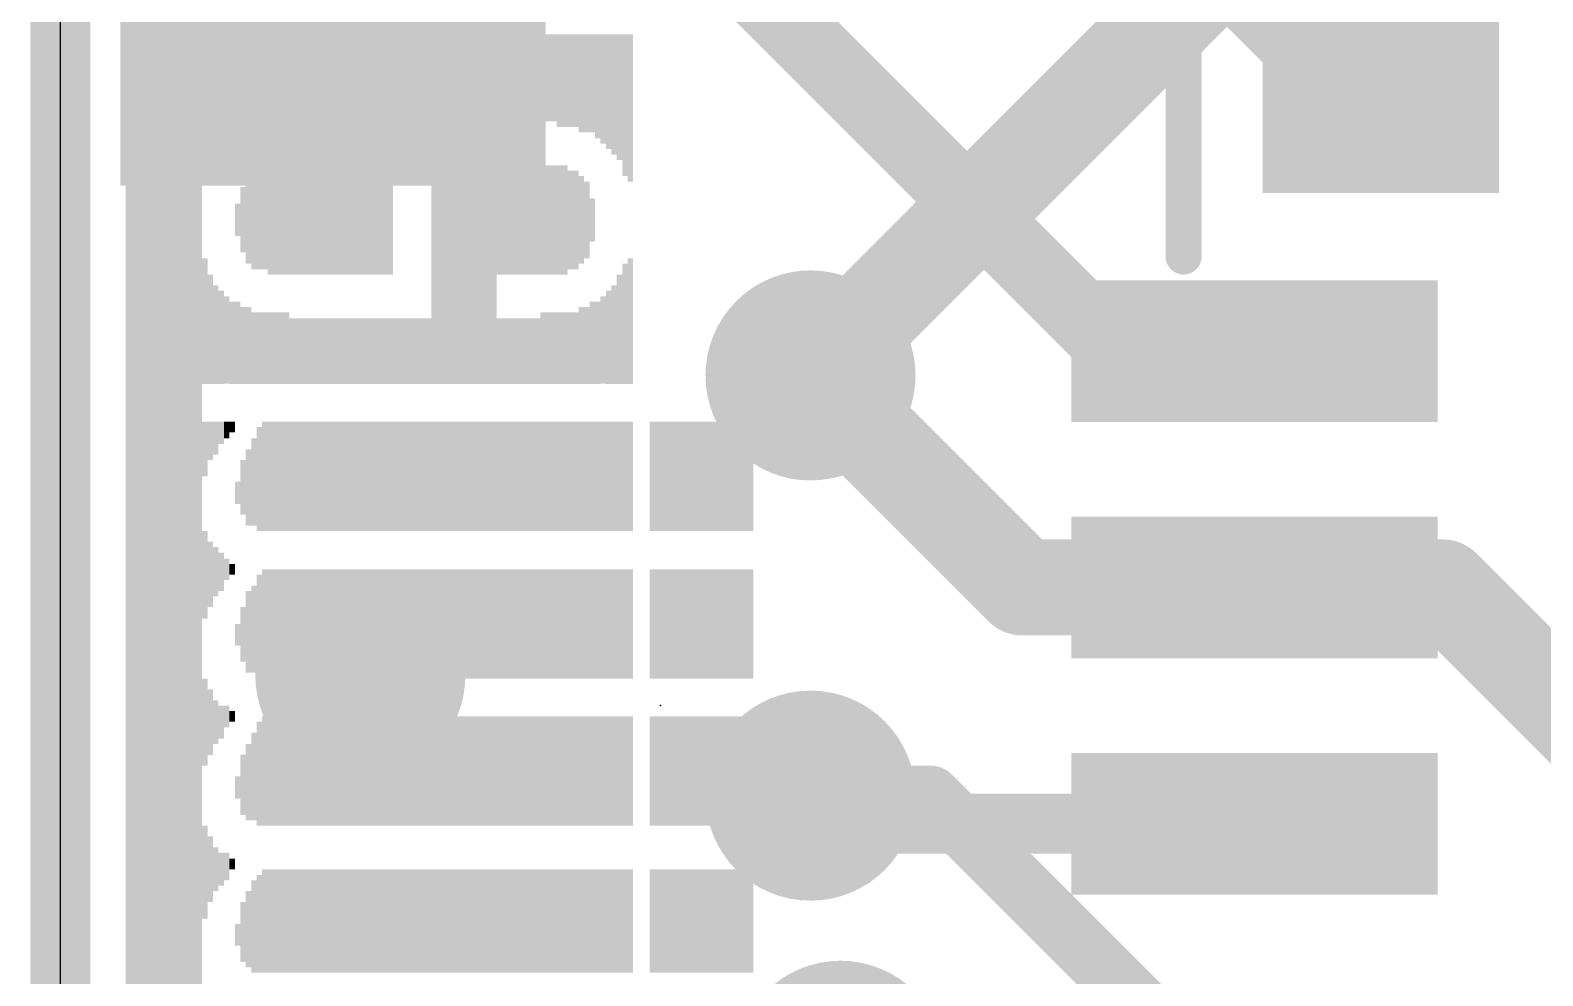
# Model space of a CAD drawing. Extents: x -0.1 to 25.5, y -0.1 to 17.9.
# Drawn here: x -0.13 to 6.27, y 7.75 to 11.75 of the extents above; entities that cross this region are included whole.
import ezdxf

# ---------------------------------------------------------------- set-up
doc = ezdxf.new("R2010")
doc.units = 0
for name, color, linetype in [('1', 12, 'CONTINUOUS'), ('16', 5, 'CONTINUOUS'), ('18', 110, 'CONTINUOUS'), ('20', 53, 'CONTINUOUS'), ('21', 40, 'CONTINUOUS'), ('22', 6, 'CONTINUOUS'), ('23', 40, 'CONTINUOUS')]:
    doc.layers.add(name, color=color, linetype=linetype)

# ---------------------------------------------------------------- blocks, each defined once
blk = doc.blocks.new('RECT')
blk.add_solid([(-0.5, -0.5), (0.5, -0.5), (-0.5, 0.5), (0.5, 0.5)])
blk = doc.blocks.new('ROUNDV')
at = {"const_width": 0.5}
blk.add_lwpolyline([(0, -0.25, 1), (0, 0.25, 1), (0, -0.25)], format="xyb", dxfattribs=at)

msp = doc.modelspace()

# ---------------------------------------------------------------- linework, layer by layer
at = {"layer": '1'}
for points, const_width in [([(0, 0), (0, 17.78)], 0.254), ([(4.306, 12.573), (5.283, 11.596)], 0.254), ([(2.806, 12.053), (4.469, 10.39)], 0.3048), ([(5.283, 11.596), (5.588, 11.596)], 0.254), ([(4.469, 10.39), (5.054, 10.39)], 0.3048), ([(4.072, 9.39), (3.175, 10.287)], 0.4064), ([(5.054, 9.39), (4.072, 9.39)], 0.4064), ([(5.054, 9.39), (5.85, 9.39)], 0.4064), ([(5.85, 9.39), (6.8682, 8.3718)], 0.4064), ([(3.294, 8.39), (3.175, 8.509)], 0.254), ([(5.054, 8.39), (3.294, 8.39)], 0.254)]:
    msp.add_lwpolyline(points, dxfattribs=dict(at, const_width=const_width))
for points, const_width in [([(5.283, 11.6595, 1), (5.283, 11.5325)], 0.127), ([(5.588, 11.5325, 1), (5.588, 11.6595)], 0.127), ([(5.2381, 11.5511, 1), (5.3279, 11.6409)], 0.127), ([(4.469, 10.4662, 1), (4.469, 10.3138)], 0.1524), ([(4.4151, 10.3361, 1), (4.5229, 10.4439)], 0.1524), ([(5.054, 10.3138, 1), (5.054, 10.4662)], 0.1524), ([(3.2468, 10.3588, 1), (3.1032, 10.2152)], 0.2032), ([(4.072, 9.4916, 1), (4.072, 9.2884)], 0.2032), ([(4.0002, 9.3182, 1), (4.1438, 9.4618)], 0.2032), ([(5.054, 9.4916, 1), (5.054, 9.2884)], 0.2032), ([(5.054, 9.2884, 1), (5.054, 9.4916)], 0.2032), ([(5.9218, 9.4618, 1), (5.7782, 9.3182)], 0.2032), ([(5.85, 9.2884, 1), (5.85, 9.4916)], 0.2032), ([(3.2199, 8.5539, 1), (3.1301, 8.4641)], 0.127), ([(3.294, 8.4535, 1), (3.294, 8.3265)], 0.127), ([(5.054, 8.3265, 1), (5.054, 8.4535)], 0.127), ([(3.2491, 8.3451, 1), (3.3389, 8.4349)], 0.127)]:
    msp.add_lwpolyline(points, format="xyb", dxfattribs=dict(at, const_width=const_width))
at = {"layer": '16'}
for points, const_width in [([(0, 0), (0, 17.78)], 0.254), ([(3.175, 10.287), (8.128, 15.24)], 0.4064), ([(3.175, 8.509), (3.683, 8.509)], 0.254), ([(3.683, 8.509), (7.747, 4.445)], 0.254)]:
    msp.add_lwpolyline(points, dxfattribs=dict(at, const_width=const_width))
for points, const_width in [([(3.1032, 10.3588, 1), (3.2468, 10.2152)], 0.2032), ([(3.175, 8.5725, 1), (3.175, 8.4455)], 0.127), ([(3.7279, 8.5539, 1), (3.6381, 8.4641)], 0.127), ([(3.683, 8.4455, 1), (3.683, 8.5725)], 0.127)]:
    msp.add_lwpolyline(points, format="xyb", dxfattribs=dict(at, const_width=const_width))
at = {"layer": '20'}
msp.add_line((0, 15.24), (0, 2.54), dxfattribs=at)
at = {"layer": '21', "const_width": 0.1524}
for points in [[(4.754, 11.89), (4.754, 10.79)], [(0.454, 10.99), (0.454, 6.79)]]:
    msp.add_lwpolyline(points, dxfattribs=at)
at = {"layer": '21', "const_width": 0.0762}
for points in [[(0.4921, 10.99, 1), (0.4159, 10.99)], [(4.7159, 10.79, 1), (4.7921, 10.79)]]:
    msp.add_lwpolyline(points, format="xyb", dxfattribs=at)
at = {"layer": '23'}
msp.add_point((2.54, 8.89), dxfattribs=at)

# ---------------------------------------------------------------- block references
at = {"layer": '1'}
for p, xscale, yscale in [((1.154, 11.69), 1.8, 1.2), ((5.054, 10.39), 1.55, 0.6), ((5.054, 9.39), 1.55, 0.6), ((5.054, 8.39), 1.55, 0.6)]:
    msp.add_blockref('RECT', p, dxfattribs=dict(at, xscale=xscale, yscale=yscale))
at = {"layer": '1', "xscale": 1.075, "rotation": 270}
msp.add_blockref('RECT', (5.588, 11.596), dxfattribs=at)
at = {"layer": '18', "xscale": 0.889, "yscale": 0.889}
for p in [(3.175, 10.287), (3.175, 10.287), (1.27, 9.017), (1.27, 9.017), (3.175, 8.509), (3.175, 8.509), (3.302, 7.366), (3.302, 7.366)]:
    msp.add_blockref('ROUNDV', p, dxfattribs=at)
at = {"layer": '22', "rotation": 270}
for p, xscale, yscale in [((0.2887, 9.0856), 5.2883, 0.0231), ((0.3118, 9.0513), 5.3569, 0.0231), ((0.3349, 9.0284), 5.4026, 0.0231), ((0.358, 9.017), 5.4254, 0.0231), ((0.381, 9.0056), 5.4483, 0.0229), ((0.404, 8.9941), 5.4712, 0.0231), ((0.4271, 8.9941), 5.4712, 0.0231), ((0.4502, 8.9827), 5.494, 0.0231), ((0.4733, 8.9827), 5.494, 0.0231), ((0.4964, 8.97), 5.5194, 0.0231), ((0.5196, 8.97), 5.5194, 0.0231), ((0.5427, 8.97), 5.5194, 0.0231), ((0.5658, 8.97), 5.5194, 0.0231), ((0.5889, 8.97), 5.5194, 0.0231), ((0.7736, 11.5227), 0.414, 0.0231), ((0.7967, 11.5227), 0.414, 0.0231), ((0.8198, 11.5341), 0.3912, 0.0231), ((0.8429, 11.5341), 0.3912, 0.0231), ((0.866, 11.5341), 0.3912, 0.0231), ((0.889, 11.5341), 0.3912, 0.0229), ((0.912, 11.5456), 0.3683, 0.0231), ((0.9351, 11.5456), 0.3683, 0.0231), ((0.9582, 11.5456), 0.3683, 0.0231), ((0.9813, 11.5456), 0.3683, 0.0231), ((1.0044, 11.5456), 0.3683, 0.0231), ((1.0276, 11.5456), 0.3683, 0.0231), ((1.0507, 11.5456), 0.3683, 0.0231), ((1.0738, 11.5456), 0.3683, 0.0231), ((1.0969, 11.5456), 0.3683, 0.0231), ((1.12, 11.5456), 0.3683, 0.0231), ((1.143, 11.5456), 0.3683, 0.0229), ((1.166, 11.5456), 0.3683, 0.0231), ((1.1891, 11.5456), 0.3683, 0.0231), ((1.2122, 11.5456), 0.3683, 0.0231), ((1.2353, 11.5456), 0.3683, 0.0231), ((1.2584, 11.5456), 0.3683, 0.0231), ((1.2816, 11.5456), 0.3683, 0.0231), ((1.3047, 11.5456), 0.3683, 0.0231), ((1.3278, 11.5456), 0.3683, 0.0231), ((1.3509, 11.5456), 0.3683, 0.0231), ((1.374, 11.5456), 0.3683, 0.0231), ((1.397, 11.5456), 0.3683, 0.0229), ((1.42, 11.5456), 0.3683, 0.0231), ((1.4431, 11.5456), 0.3683, 0.0231), ((1.4662, 11.5456), 0.3683, 0.0231), ((1.4893, 11.5456), 0.3683, 0.0231), ((1.5124, 11.5456), 0.3683, 0.0231), ((1.5356, 11.5456), 0.3683, 0.0231), ((1.5587, 11.5456), 0.3683, 0.0231), ((1.5818, 11.5456), 0.3683, 0.0231), ((1.6049, 11.5456), 0.3683, 0.0231), ((1.628, 11.5456), 0.3683, 0.0231), ((1.651, 11.5456), 0.3683, 0.0229), ((1.674, 11.5456), 0.3683, 0.0231), ((1.6971, 11.5456), 0.3683, 0.0231), ((1.7202, 11.5456), 0.3683, 0.0231), ((1.7433, 11.5456), 0.3683, 0.0231), ((1.7664, 11.5456), 0.3683, 0.0231), ((1.7896, 11.5456), 0.3683, 0.0231), ((1.8127, 11.5456), 0.3683, 0.0231), ((1.8358, 11.5456), 0.3683, 0.0231), ((1.8589, 11.5456), 0.3683, 0.0231), ((1.882, 11.5456), 0.3683, 0.0231), ((1.905, 11.5456), 0.3683, 0.0229), ((1.928, 11.5456), 0.3683, 0.0231), ((1.9511, 11.5456), 0.3683, 0.0231), ((1.9742, 11.5456), 0.3683, 0.0231), ((1.9973, 11.5456), 0.3683, 0.0231), ((2.0204, 11.5456), 0.3683, 0.0231), ((2.0436, 11.5456), 0.3683, 0.0231), ((2.0667, 11.5456), 0.3683, 0.0231), ((2.0898, 11.5456), 0.3683, 0.0231), ((2.1129, 11.5341), 0.3912, 0.0231), ((2.136, 11.5341), 0.3912, 0.0231), ((2.159, 11.5341), 0.3912, 0.0229), ((2.182, 11.5341), 0.3912, 0.0231), ((2.2051, 11.5227), 0.414, 0.0231), ((2.2282, 11.5227), 0.414, 0.0231), ((2.2513, 11.5227), 0.414, 0.0231), ((2.2744, 11.51), 0.4394, 0.0231), ((2.2976, 11.4986), 0.4623, 0.0231), ((2.3207, 11.4871), 0.4851, 0.0231), ((2.3438, 11.4757), 0.508, 0.0231), ((2.3669, 11.4643), 0.5309, 0.0231), ((2.39, 11.43), 0.5994, 0.0231), ((2.413, 11.4186), 0.6223, 0.0229), ((0.612, 11.3259), 0.3912, 0.0231), ((0.635, 11.3487), 0.3454, 0.0229), ((0.658, 11.3716), 0.2997, 0.0231), ((0.6811, 11.383), 0.2769, 0.0231), ((0.7042, 11.3944), 0.254, 0.0231), ((0.7273, 11.4059), 0.2311, 0.0231), ((0.7504, 11.4059), 0.2311, 0.0231), ((0.8198, 10.9449), 0.4166, 0.0231), ((0.8429, 10.9449), 0.4166, 0.0231), ((0.866, 10.9563), 0.4394, 0.0231), ((0.889, 10.9449), 0.4623, 0.0229), ((0.912, 10.9449), 0.4623, 0.0231), ((0.9351, 10.9449), 0.4623, 0.0231), ((0.9582, 10.9449), 0.4623, 0.0231), ((0.9813, 10.9449), 0.4623, 0.0231), ((1.0044, 10.9449), 0.4623, 0.0231), ((1.0276, 10.9449), 0.4623, 0.0231), ((1.0507, 10.9449), 0.4623, 0.0231), ((1.0738, 10.9449), 0.4623, 0.0231), ((1.0969, 10.9449), 0.4623, 0.0231), ((1.12, 10.9449), 0.4623, 0.0231), ((1.143, 10.9449), 0.4623, 0.0229), ((1.166, 10.9449), 0.4623, 0.0231), ((1.1891, 10.9449), 0.4623, 0.0231), ((1.2122, 10.9449), 0.4623, 0.0231), ((1.2353, 10.9449), 0.4623, 0.0231), ((1.2584, 10.9449), 0.4623, 0.0231), ((1.2816, 10.9449), 0.4623, 0.0231), ((1.3047, 10.9449), 0.4623, 0.0231), ((1.3278, 10.9449), 0.4623, 0.0231), ((1.3509, 10.9449), 0.4623, 0.0231), ((1.374, 10.9449), 0.4623, 0.0231), ((1.397, 10.9449), 0.4623, 0.0229), ((1.5818, 10.7137), 0.9246, 0.0231), ((1.6049, 10.7137), 0.9246, 0.0231), ((1.628, 10.7137), 0.9246, 0.0231), ((1.651, 10.7137), 0.9246, 0.0229), ((1.674, 10.7137), 0.9246, 0.0231), ((1.6971, 10.7137), 0.9246, 0.0231), ((1.7202, 10.7137), 0.9246, 0.0231), ((1.7433, 10.7137), 0.9246, 0.0231), ((1.7664, 10.7137), 0.9246, 0.0231), ((1.7896, 10.7137), 0.9246, 0.0231), ((1.8127, 10.7137), 0.9246, 0.0231), ((1.8358, 10.7137), 0.9246, 0.0231), ((1.8589, 10.9449), 0.4623, 0.0231), ((1.882, 10.9449), 0.4623, 0.0231), ((1.905, 10.9449), 0.4623, 0.0229), ((1.928, 10.9449), 0.4623, 0.0231), ((1.9511, 10.9449), 0.4623, 0.0231), ((1.9742, 10.9449), 0.4623, 0.0231), ((1.9973, 10.9449), 0.4623, 0.0231), ((2.0204, 10.9449), 0.4623, 0.0231), ((2.0436, 10.9449), 0.4623, 0.0231), ((2.0667, 10.9449), 0.4623, 0.0231), ((2.0898, 10.9449), 0.4623, 0.0231), ((2.1129, 10.9449), 0.4623, 0.0231), ((2.136, 10.9449), 0.4623, 0.0231), ((2.159, 10.9449), 0.4166, 0.0229), ((2.182, 10.9449), 0.4166, 0.0231), ((0.7736, 10.9461), 0.2769, 0.0231), ((0.7967, 10.9449), 0.3708, 0.0231), ((2.2051, 10.9449), 0.3708, 0.0231), ((2.2282, 10.9449), 0.3251, 0.0231), ((0.7504, 10.9449), 0.1372, 0.0231), ((2.2513, 10.9449), 0.1829, 0.0231), ((0.612, 10.5169), 0.5309, 0.0231), ((2.39, 10.5054), 0.508, 0.0231), ((2.413, 10.5169), 0.5309, 0.0229), ((0.635, 10.4826), 0.4623, 0.0229), ((2.3669, 10.4826), 0.4623, 0.0231), ((0.658, 10.4597), 0.4166, 0.0231), ((0.6811, 10.4483), 0.3937, 0.0231), ((2.3207, 10.4483), 0.3937, 0.0231), ((2.3438, 10.4597), 0.4166, 0.0231), ((0.7042, 10.4369), 0.3708, 0.0231), ((0.7273, 10.4254), 0.348, 0.0231), ((0.7504, 10.4254), 0.348, 0.0231), ((0.7736, 10.414), 0.3251, 0.0231), ((0.7967, 10.414), 0.3251, 0.0231), ((2.2051, 10.414), 0.3251, 0.0231), ((2.2282, 10.414), 0.3251, 0.0231), ((2.2513, 10.4254), 0.348, 0.0231), ((2.2744, 10.4254), 0.348, 0.0231), ((2.2976, 10.4369), 0.3708, 0.0231), ((0.8198, 10.4026), 0.3023, 0.0231), ((0.8429, 10.4026), 0.3023, 0.0231), ((0.866, 10.4026), 0.3023, 0.0231), ((0.889, 10.4026), 0.3023, 0.0229), ((0.912, 10.4026), 0.3023, 0.0231), ((0.9351, 10.4026), 0.3023, 0.0231), ((0.9582, 10.4026), 0.3023, 0.0231), ((0.9813, 10.3899), 0.2769, 0.0231), ((1.0044, 10.3899), 0.2769, 0.0231), ((1.0276, 10.3899), 0.2769, 0.0231), ((1.0507, 10.3899), 0.2769, 0.0231), ((1.0738, 10.3899), 0.2769, 0.0231), ((1.0969, 10.3899), 0.2769, 0.0231), ((1.12, 10.3899), 0.2769, 0.0231), ((1.143, 10.3899), 0.2769, 0.0229), ((1.166, 10.3899), 0.2769, 0.0231), ((1.1891, 10.3899), 0.2769, 0.0231), ((1.2122, 10.3899), 0.2769, 0.0231), ((1.2353, 10.3899), 0.2769, 0.0231), ((1.2584, 10.3899), 0.2769, 0.0231), ((1.2816, 10.3899), 0.2769, 0.0231), ((1.3047, 10.3899), 0.2769, 0.0231), ((1.3278, 10.3899), 0.2769, 0.0231), ((1.3509, 10.3899), 0.2769, 0.0231), ((1.374, 10.3899), 0.2769, 0.0231), ((1.397, 10.3899), 0.2769, 0.0229), ((1.42, 10.3899), 0.2769, 0.0231), ((1.4431, 10.3899), 0.2769, 0.0231), ((1.4662, 10.3899), 0.2769, 0.0231), ((1.4893, 10.3899), 0.2769, 0.0231), ((1.5124, 10.3899), 0.2769, 0.0231), ((1.5356, 10.3899), 0.2769, 0.0231), ((1.5587, 10.3899), 0.2769, 0.0231), ((1.8589, 10.3899), 0.2769, 0.0231), ((1.882, 10.3899), 0.2769, 0.0231), ((1.905, 10.3899), 0.2769, 0.0229), ((1.928, 10.3899), 0.2769, 0.0231), ((1.9511, 10.3899), 0.2769, 0.0231), ((1.9742, 10.3899), 0.2769, 0.0231), ((1.9973, 10.3899), 0.2769, 0.0231), ((2.0204, 10.3899), 0.2769, 0.0231), ((2.0436, 10.4026), 0.3023, 0.0231), ((2.0667, 10.4026), 0.3023, 0.0231), ((2.0898, 10.4026), 0.3023, 0.0231), ((2.1129, 10.4026), 0.3023, 0.0231), ((2.136, 10.4026), 0.3023, 0.0231), ((2.159, 10.4026), 0.3023, 0.0229), ((2.182, 10.4026), 0.3023, 0.0231), ((0.612, 9.9759), 0.2311, 0.0231), ((0.635, 10.0101), 0.1626, 0.0229), ((0.658, 10.0216), 0.1397, 0.0231), ((0.6811, 10.0444), 0.094, 0.0231), ((0.7042, 10.0559), 0.0711, 0.0231), ((0.7273, 10.0686), 0.0457, 0.0231), ((0.8429, 9.8489), 0.4394, 0.0231), ((0.866, 9.8603), 0.4623, 0.0231), ((0.889, 9.8603), 0.4623, 0.0229), ((0.912, 9.8603), 0.4623, 0.0231), ((0.9351, 9.8603), 0.4623, 0.0231), ((0.9582, 9.8603), 0.4623, 0.0231), ((0.9813, 9.8603), 0.4623, 0.0231), ((1.0044, 9.8603), 0.4623, 0.0231), ((1.0276, 9.8603), 0.4623, 0.0231), ((1.0507, 9.8603), 0.4623, 0.0231), ((1.0738, 9.8603), 0.4623, 0.0231), ((1.0969, 9.8603), 0.4623, 0.0231), ((1.12, 9.8603), 0.4623, 0.0231), ((1.143, 9.8603), 0.4623, 0.0229), ((1.166, 9.8603), 0.4623, 0.0231), ((1.1891, 9.8603), 0.4623, 0.0231), ((1.2122, 9.8603), 0.4623, 0.0231), ((1.2353, 9.8603), 0.4623, 0.0231), ((1.2584, 9.8603), 0.4623, 0.0231), ((1.2816, 9.8603), 0.4623, 0.0231), ((1.3047, 9.8603), 0.4623, 0.0231), ((1.3278, 9.8603), 0.4623, 0.0231), ((1.3509, 9.8603), 0.4623, 0.0231), ((1.374, 9.8603), 0.4623, 0.0231), ((1.397, 9.8603), 0.4623, 0.0229), ((1.42, 9.8603), 0.4623, 0.0231), ((1.4431, 9.8603), 0.4623, 0.0231), ((1.4662, 9.8603), 0.4623, 0.0231), ((1.4893, 9.8603), 0.4623, 0.0231), ((1.5124, 9.8603), 0.4623, 0.0231), ((1.5356, 9.8603), 0.4623, 0.0231), ((1.5587, 9.8603), 0.4623, 0.0231), ((1.5818, 9.8603), 0.4623, 0.0231), ((1.6049, 9.8603), 0.4623, 0.0231), ((1.628, 9.8603), 0.4623, 0.0231), ((1.651, 9.8603), 0.4623, 0.0229), ((1.674, 9.8603), 0.4623, 0.0231), ((1.6971, 9.8603), 0.4623, 0.0231), ((1.7202, 9.8603), 0.4623, 0.0231), ((1.7433, 9.8603), 0.4623, 0.0231), ((1.7664, 9.8603), 0.4623, 0.0231), ((1.7896, 9.8603), 0.4623, 0.0231), ((1.8127, 9.8603), 0.4623, 0.0231), ((1.8358, 9.8603), 0.4623, 0.0231), ((1.8589, 9.8603), 0.4623, 0.0231), ((1.882, 9.8603), 0.4623, 0.0231), ((1.905, 9.8603), 0.4623, 0.0229), ((1.928, 9.8603), 0.4623, 0.0231), ((1.9511, 9.8603), 0.4623, 0.0231), ((1.9742, 9.8603), 0.4623, 0.0231), ((1.9973, 9.8603), 0.4623, 0.0231), ((2.0204, 9.8603), 0.4623, 0.0231), ((2.0436, 9.8603), 0.4623, 0.0231), ((2.0667, 9.8603), 0.4623, 0.0231), ((2.0898, 9.8603), 0.4623, 0.0231), ((2.1129, 9.8603), 0.4623, 0.0231), ((2.136, 9.8603), 0.4623, 0.0231), ((2.159, 9.8603), 0.4623, 0.0229), ((2.182, 9.8603), 0.4623, 0.0231), ((2.2051, 9.8603), 0.4623, 0.0231), ((2.2282, 9.8603), 0.4623, 0.0231), ((2.2513, 9.8603), 0.4623, 0.0231), ((2.2744, 9.8603), 0.4623, 0.0231), ((2.2976, 9.8603), 0.4623, 0.0231), ((2.3207, 9.8603), 0.4623, 0.0231), ((2.3438, 9.8603), 0.4623, 0.0231), ((2.3669, 9.8603), 0.4623, 0.0231), ((2.39, 9.8603), 0.4623, 0.0231), ((2.413, 9.8603), 0.4623, 0.0229), ((2.5053, 9.8603), 0.4623, 0.0231), ((2.5284, 9.8603), 0.4623, 0.0231), ((2.5516, 9.8603), 0.4623, 0.0231), ((2.5747, 9.8603), 0.4623, 0.0231), ((2.5978, 9.8603), 0.4623, 0.0231), ((2.6209, 9.8603), 0.4623, 0.0231), ((2.644, 9.8603), 0.4623, 0.0231), ((2.667, 9.8603), 0.4623, 0.0229), ((2.69, 9.8603), 0.4623, 0.0231), ((2.7131, 9.8603), 0.4623, 0.0231), ((2.7362, 9.8603), 0.4623, 0.0231), ((2.7593, 9.8603), 0.4623, 0.0231), ((2.7824, 9.8603), 0.4623, 0.0231), ((2.8056, 9.8603), 0.4623, 0.0231), ((2.8287, 9.8603), 0.4623, 0.0231), ((2.8518, 9.8603), 0.4623, 0.0231), ((2.8749, 9.8603), 0.4623, 0.0231), ((2.898, 9.8603), 0.4623, 0.0231), ((2.921, 9.8603), 0.4623, 0.0229), ((0.8198, 9.8361), 0.3683, 0.0231), ((0.7736, 9.8133), 0.2311, 0.0231), ((0.7967, 9.8133), 0.3226, 0.0231), ((0.7504, 9.7904), 0.094, 0.0231), ((0.612, 9.4437), 0.3708, 0.0231), ((0.635, 9.445), 0.2769, 0.0229), ((0.658, 9.4564), 0.2083, 0.0231), ((0.6811, 9.4564), 0.1626, 0.0231), ((0.7042, 9.4666), 0.0914, 0.0231), ((0.7273, 9.4666), 0.0457, 0.0231), ((0.8429, 9.224), 0.4394, 0.0231), ((0.866, 9.2354), 0.4623, 0.0231), ((0.889, 9.2354), 0.4623, 0.0229), ((0.912, 9.2354), 0.4623, 0.0231), ((0.9351, 9.2354), 0.4623, 0.0231), ((0.9582, 9.2354), 0.4623, 0.0231), ((0.9813, 9.2354), 0.4623, 0.0231), ((1.0044, 9.2354), 0.4623, 0.0231), ((1.0276, 9.2354), 0.4623, 0.0231), ((1.0507, 9.2354), 0.4623, 0.0231), ((1.0738, 9.2354), 0.4623, 0.0231), ((1.0969, 9.2354), 0.4623, 0.0231), ((1.12, 9.2354), 0.4623, 0.0231), ((1.143, 9.2354), 0.4623, 0.0229), ((1.166, 9.2354), 0.4623, 0.0231), ((1.1891, 9.2354), 0.4623, 0.0231), ((1.2122, 9.2354), 0.4623, 0.0231), ((1.2353, 9.2354), 0.4623, 0.0231), ((1.2584, 9.2354), 0.4623, 0.0231), ((1.2816, 9.2354), 0.4623, 0.0231), ((1.3047, 9.2354), 0.4623, 0.0231), ((1.3278, 9.2354), 0.4623, 0.0231), ((1.3509, 9.2354), 0.4623, 0.0231), ((1.374, 9.2354), 0.4623, 0.0231), ((1.397, 9.2354), 0.4623, 0.0229), ((1.42, 9.2354), 0.4623, 0.0231), ((1.4431, 9.2354), 0.4623, 0.0231), ((1.4662, 9.2354), 0.4623, 0.0231), ((1.4893, 9.2354), 0.4623, 0.0231), ((1.5124, 9.2354), 0.4623, 0.0231), ((1.5356, 9.2354), 0.4623, 0.0231), ((1.5587, 9.2354), 0.4623, 0.0231), ((1.5818, 9.2354), 0.4623, 0.0231), ((1.6049, 9.2354), 0.4623, 0.0231), ((1.628, 9.2354), 0.4623, 0.0231), ((1.651, 9.2354), 0.4623, 0.0229), ((1.674, 9.2354), 0.4623, 0.0231), ((1.6971, 9.2354), 0.4623, 0.0231), ((1.7202, 9.2354), 0.4623, 0.0231), ((1.7433, 9.2354), 0.4623, 0.0231), ((1.7664, 9.2354), 0.4623, 0.0231), ((1.7896, 9.2354), 0.4623, 0.0231), ((1.8127, 9.2354), 0.4623, 0.0231), ((1.8358, 9.2354), 0.4623, 0.0231), ((1.8589, 9.2354), 0.4623, 0.0231), ((1.882, 9.2354), 0.4623, 0.0231), ((1.905, 9.2354), 0.4623, 0.0229), ((1.928, 9.2354), 0.4623, 0.0231), ((1.9511, 9.2354), 0.4623, 0.0231), ((1.9742, 9.2354), 0.4623, 0.0231), ((1.9973, 9.2354), 0.4623, 0.0231), ((2.0204, 9.2354), 0.4623, 0.0231), ((2.0436, 9.2354), 0.4623, 0.0231), ((2.0667, 9.2354), 0.4623, 0.0231), ((2.0898, 9.2354), 0.4623, 0.0231), ((2.1129, 9.2354), 0.4623, 0.0231), ((2.136, 9.2354), 0.4623, 0.0231), ((2.159, 9.2354), 0.4623, 0.0229), ((2.182, 9.2354), 0.4623, 0.0231), ((2.2051, 9.2354), 0.4623, 0.0231), ((2.2282, 9.2354), 0.4623, 0.0231), ((2.2513, 9.2354), 0.4623, 0.0231), ((2.2744, 9.2354), 0.4623, 0.0231), ((2.2976, 9.2354), 0.4623, 0.0231), ((2.3207, 9.2354), 0.4623, 0.0231), ((2.3438, 9.2354), 0.4623, 0.0231), ((2.3669, 9.2354), 0.4623, 0.0231), ((2.39, 9.2354), 0.4623, 0.0231), ((2.413, 9.2354), 0.4623, 0.0229), ((2.5053, 9.2354), 0.4623, 0.0231), ((2.5284, 9.2354), 0.4623, 0.0231), ((2.5516, 9.2354), 0.4623, 0.0231), ((2.5747, 9.2354), 0.4623, 0.0231), ((2.5978, 9.2354), 0.4623, 0.0231), ((2.6209, 9.2354), 0.4623, 0.0231), ((2.644, 9.2354), 0.4623, 0.0231), ((2.667, 9.2354), 0.4623, 0.0229), ((2.69, 9.2354), 0.4623, 0.0231), ((2.7131, 9.2354), 0.4623, 0.0231), ((2.7362, 9.2354), 0.4623, 0.0231), ((2.7593, 9.2354), 0.4623, 0.0231), ((2.7824, 9.2354), 0.4623, 0.0231), ((2.8056, 9.2354), 0.4623, 0.0231), ((2.8287, 9.2354), 0.4623, 0.0231), ((2.8518, 9.2354), 0.4623, 0.0231), ((2.8749, 9.2354), 0.4623, 0.0231), ((2.898, 9.2354), 0.4623, 0.0231), ((2.921, 9.2354), 0.4623, 0.0229), ((0.7967, 9.2024), 0.3454, 0.0231), ((0.8198, 9.2139), 0.3683, 0.0231), ((0.7736, 9.191), 0.2311, 0.0231), ((0.7504, 9.1897), 0.0914, 0.0231), ((0.612, 8.8201), 0.3683, 0.0231), ((0.635, 8.8201), 0.2769, 0.0229), ((0.658, 8.8201), 0.1854, 0.0231), ((0.6811, 8.8201), 0.1397, 0.0231), ((0.7042, 8.8443), 0.0914, 0.0231), ((0.7273, 8.8443), 0.0457, 0.0231), ((0.866, 8.6131), 0.4623, 0.0231), ((0.889, 8.6131), 0.4623, 0.0229), ((0.912, 8.6131), 0.4623, 0.0231), ((0.9351, 8.6131), 0.4623, 0.0231), ((0.9582, 8.6131), 0.4623, 0.0231), ((0.9813, 8.6131), 0.4623, 0.0231), ((1.0044, 8.6131), 0.4623, 0.0231), ((1.0276, 8.6131), 0.4623, 0.0231), ((1.0507, 8.6131), 0.4623, 0.0231), ((1.0738, 8.6131), 0.4623, 0.0231), ((1.0969, 8.6131), 0.4623, 0.0231), ((1.12, 8.6131), 0.4623, 0.0231), ((1.143, 8.6131), 0.4623, 0.0229), ((1.166, 8.6131), 0.4623, 0.0231), ((1.1891, 8.6131), 0.4623, 0.0231), ((1.2122, 8.6131), 0.4623, 0.0231), ((1.2353, 8.6131), 0.4623, 0.0231), ((1.2584, 8.6131), 0.4623, 0.0231), ((1.2816, 8.6131), 0.4623, 0.0231), ((1.3047, 8.6131), 0.4623, 0.0231), ((1.3278, 8.6131), 0.4623, 0.0231), ((1.3509, 8.6131), 0.4623, 0.0231), ((1.374, 8.6131), 0.4623, 0.0231), ((1.397, 8.6131), 0.4623, 0.0229), ((1.42, 8.6131), 0.4623, 0.0231), ((1.4431, 8.6131), 0.4623, 0.0231), ((1.4662, 8.6131), 0.4623, 0.0231), ((1.4893, 8.6131), 0.4623, 0.0231), ((1.5124, 8.6131), 0.4623, 0.0231), ((1.5356, 8.6131), 0.4623, 0.0231), ((1.5587, 8.6131), 0.4623, 0.0231), ((1.5818, 8.6131), 0.4623, 0.0231), ((1.6049, 8.6131), 0.4623, 0.0231), ((1.628, 8.6131), 0.4623, 0.0231), ((1.651, 8.6131), 0.4623, 0.0229), ((1.674, 8.6131), 0.4623, 0.0231), ((1.6971, 8.6131), 0.4623, 0.0231), ((1.7202, 8.6131), 0.4623, 0.0231), ((1.7433, 8.6131), 0.4623, 0.0231), ((1.7664, 8.6131), 0.4623, 0.0231), ((1.7896, 8.6131), 0.4623, 0.0231), ((1.8127, 8.6131), 0.4623, 0.0231), ((1.8358, 8.6131), 0.4623, 0.0231), ((1.8589, 8.6131), 0.4623, 0.0231), ((1.882, 8.6131), 0.4623, 0.0231), ((1.905, 8.6131), 0.4623, 0.0229), ((1.928, 8.6131), 0.4623, 0.0231), ((1.9511, 8.6131), 0.4623, 0.0231), ((1.9742, 8.6131), 0.4623, 0.0231), ((1.9973, 8.6131), 0.4623, 0.0231), ((2.0204, 8.6131), 0.4623, 0.0231), ((2.0436, 8.6131), 0.4623, 0.0231), ((2.0667, 8.6131), 0.4623, 0.0231), ((2.0898, 8.6131), 0.4623, 0.0231), ((2.1129, 8.6131), 0.4623, 0.0231), ((2.136, 8.6131), 0.4623, 0.0231), ((2.159, 8.6131), 0.4623, 0.0229), ((2.182, 8.6131), 0.4623, 0.0231), ((2.2051, 8.6131), 0.4623, 0.0231), ((2.2282, 8.6131), 0.4623, 0.0231), ((2.2513, 8.6131), 0.4623, 0.0231), ((2.2744, 8.6131), 0.4623, 0.0231), ((2.2976, 8.6131), 0.4623, 0.0231), ((2.3207, 8.6131), 0.4623, 0.0231), ((2.3438, 8.6131), 0.4623, 0.0231), ((2.3669, 8.6131), 0.4623, 0.0231), ((2.39, 8.6131), 0.4623, 0.0231), ((2.413, 8.6131), 0.4623, 0.0229), ((2.5053, 8.6131), 0.4623, 0.0231), ((2.5284, 8.6131), 0.4623, 0.0231), ((2.5516, 8.6131), 0.4623, 0.0231), ((2.5747, 8.6131), 0.4623, 0.0231), ((2.5978, 8.6131), 0.4623, 0.0231), ((2.6209, 8.6131), 0.4623, 0.0231), ((2.644, 8.6131), 0.4623, 0.0231), ((2.667, 8.6131), 0.4623, 0.0229), ((2.69, 8.6131), 0.4623, 0.0231), ((2.7131, 8.6131), 0.4623, 0.0231), ((2.7362, 8.6131), 0.4623, 0.0231), ((2.7593, 8.6131), 0.4623, 0.0231), ((2.7824, 8.6131), 0.4623, 0.0231), ((2.8056, 8.6131), 0.4623, 0.0231), ((2.8287, 8.6131), 0.4623, 0.0231), ((2.8518, 8.6131), 0.4623, 0.0231), ((2.8749, 8.6131), 0.4623, 0.0231), ((2.898, 8.6131), 0.4623, 0.0231), ((2.921, 8.6131), 0.4623, 0.0229), ((0.8198, 8.5903), 0.3708, 0.0231), ((0.8429, 8.6017), 0.4394, 0.0231), ((0.7967, 8.5662), 0.3226, 0.0231), ((0.7736, 8.5547), 0.254, 0.0231), ((0.7504, 8.5433), 0.094, 0.0231), ((0.612, 8.1852), 0.3937, 0.0231), ((0.635, 8.1979), 0.2769, 0.0229), ((0.658, 8.1979), 0.1854, 0.0231), ((0.6811, 8.1979), 0.1397, 0.0231), ((0.7042, 8.2093), 0.1168, 0.0231), ((0.7273, 8.2194), 0.0457, 0.0231), ((0.866, 7.9781), 0.4369, 0.0231), ((0.889, 7.9781), 0.4369, 0.0229), ((0.912, 7.9781), 0.4369, 0.0231), ((0.9351, 7.9781), 0.4369, 0.0231), ((0.9582, 7.9781), 0.4369, 0.0231), ((0.9813, 7.9781), 0.4369, 0.0231), ((1.0044, 7.9781), 0.4369, 0.0231), ((1.0276, 7.9781), 0.4369, 0.0231), ((1.0507, 7.9781), 0.4369, 0.0231), ((1.0738, 7.9781), 0.4369, 0.0231), ((1.0969, 7.9781), 0.4369, 0.0231), ((1.12, 7.9781), 0.4369, 0.0231), ((1.143, 7.9781), 0.4369, 0.0229), ((1.166, 7.9781), 0.4369, 0.0231), ((1.1891, 7.9781), 0.4369, 0.0231), ((1.2122, 7.9781), 0.4369, 0.0231), ((1.2353, 7.9781), 0.4369, 0.0231), ((1.2584, 7.9781), 0.4369, 0.0231), ((1.2816, 7.9781), 0.4369, 0.0231), ((1.3047, 7.9781), 0.4369, 0.0231), ((1.3278, 7.9781), 0.4369, 0.0231), ((1.3509, 7.9781), 0.4369, 0.0231), ((1.374, 7.9781), 0.4369, 0.0231), ((1.397, 7.9781), 0.4369, 0.0229), ((1.42, 7.9781), 0.4369, 0.0231), ((1.4431, 7.9781), 0.4369, 0.0231), ((1.4662, 7.9781), 0.4369, 0.0231), ((1.4893, 7.9781), 0.4369, 0.0231), ((1.5124, 7.9781), 0.4369, 0.0231), ((1.5356, 7.9781), 0.4369, 0.0231), ((1.5587, 7.9781), 0.4369, 0.0231), ((1.5818, 7.9781), 0.4369, 0.0231), ((1.6049, 7.9781), 0.4369, 0.0231), ((1.628, 7.9781), 0.4369, 0.0231), ((1.651, 7.9781), 0.4369, 0.0229), ((1.674, 7.9781), 0.4369, 0.0231), ((1.6971, 7.9781), 0.4369, 0.0231), ((1.7202, 7.9781), 0.4369, 0.0231), ((1.7433, 7.9781), 0.4369, 0.0231), ((1.7664, 7.9781), 0.4369, 0.0231), ((1.7896, 7.9781), 0.4369, 0.0231), ((1.8127, 7.9781), 0.4369, 0.0231), ((1.8358, 7.9781), 0.4369, 0.0231), ((1.8589, 7.9781), 0.4369, 0.0231), ((1.882, 7.9781), 0.4369, 0.0231), ((1.905, 7.9781), 0.4369, 0.0229), ((1.928, 7.9781), 0.4369, 0.0231), ((1.9511, 7.9781), 0.4369, 0.0231), ((1.9742, 7.9781), 0.4369, 0.0231), ((1.9973, 7.9781), 0.4369, 0.0231), ((2.0204, 7.9781), 0.4369, 0.0231), ((2.0436, 7.9781), 0.4369, 0.0231), ((2.0667, 7.9781), 0.4369, 0.0231), ((2.0898, 7.9781), 0.4369, 0.0231), ((2.1129, 7.9781), 0.4369, 0.0231), ((2.136, 7.9781), 0.4369, 0.0231), ((2.159, 7.9781), 0.4369, 0.0229), ((2.182, 7.9781), 0.4369, 0.0231), ((2.2051, 7.9781), 0.4369, 0.0231), ((2.2282, 7.9781), 0.4369, 0.0231), ((2.2513, 7.9781), 0.4369, 0.0231), ((2.2744, 7.9781), 0.4369, 0.0231), ((2.2976, 7.9781), 0.4369, 0.0231), ((2.3207, 7.9781), 0.4369, 0.0231), ((2.3438, 7.9781), 0.4369, 0.0231), ((2.3669, 7.9781), 0.4369, 0.0231), ((2.39, 7.9781), 0.4369, 0.0231), ((2.413, 7.9781), 0.4369, 0.0229), ((2.5053, 7.9781), 0.4369, 0.0231), ((2.5284, 7.9781), 0.4369, 0.0231), ((2.5516, 7.9781), 0.4369, 0.0231), ((2.5747, 7.9781), 0.4369, 0.0231), ((2.5978, 7.9781), 0.4369, 0.0231), ((2.6209, 7.9781), 0.4369, 0.0231), ((2.644, 7.9781), 0.4369, 0.0231), ((2.667, 7.9781), 0.4369, 0.0229), ((2.69, 7.9781), 0.4369, 0.0231), ((2.7131, 7.9781), 0.4369, 0.0231), ((2.7362, 7.9781), 0.4369, 0.0231), ((2.7593, 7.9781), 0.4369, 0.0231), ((2.7824, 7.9781), 0.4369, 0.0231), ((2.8056, 7.9781), 0.4369, 0.0231), ((2.8287, 7.9781), 0.4369, 0.0231), ((2.8518, 7.9781), 0.4369, 0.0231), ((2.8749, 7.9781), 0.4369, 0.0231), ((2.898, 7.9781), 0.4369, 0.0231), ((2.921, 7.9781), 0.4369, 0.0229), ((0.8198, 7.9553), 0.3912, 0.0231), ((0.8429, 7.9667), 0.414, 0.0231), ((0.7967, 7.9439), 0.3226, 0.0231), ((0.7736, 7.9324), 0.254, 0.0231), ((0.7504, 7.9197), 0.0914, 0.0231)]:
    msp.add_blockref('RECT', p, dxfattribs=dict(at, xscale=xscale, yscale=yscale))

doc.saveas('drawing.dxf')
